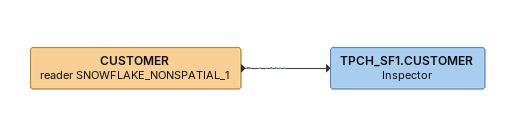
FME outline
CUSTOMER (reader SNOWFLAKE_NONSPATIAL_1)
    -> TPCH_SF1.CUSTOMER
TPCH_SF1.CUSTOMER: Inspector
